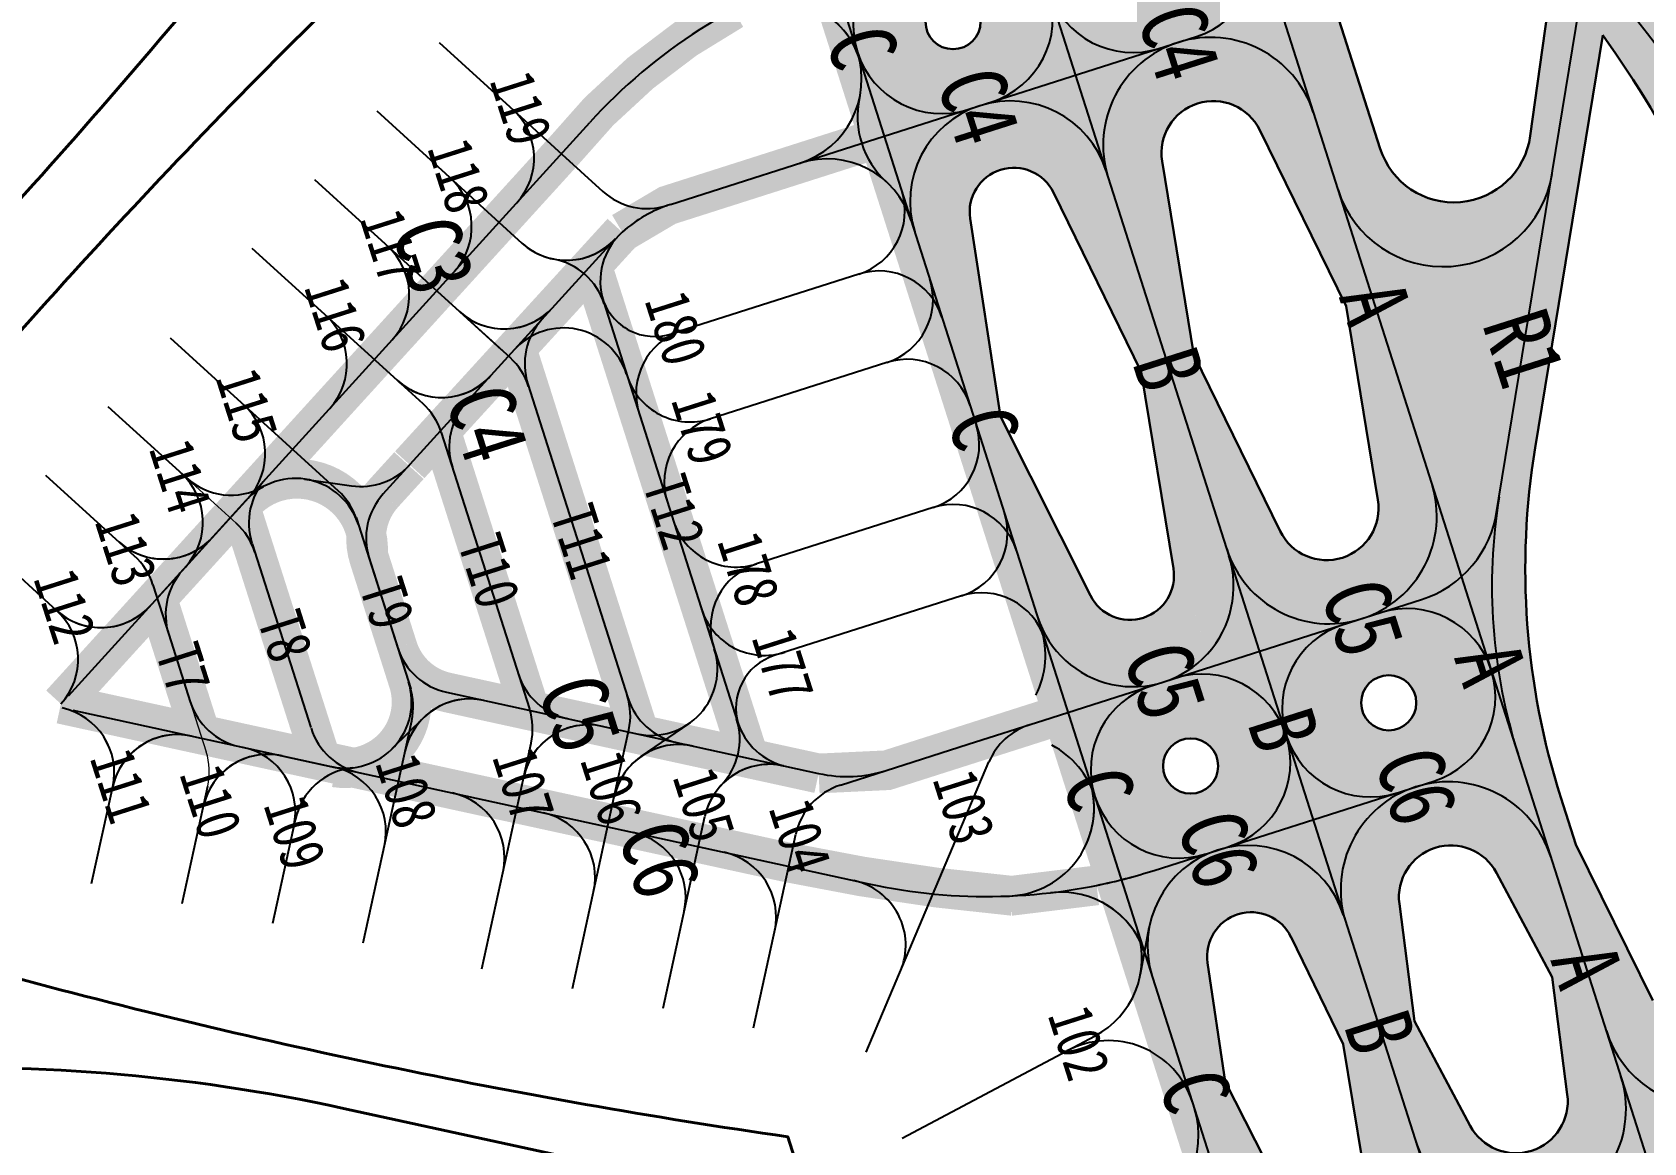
# Model space of a CAD drawing. Header units: millimetres. Extents: x 7502 to 11404, y 5706 to 12222.
# Drawn here: x 9681 to 10411, y 8984 to 9487 of the extents above; entities that cross this region are included whole.
import ezdxf
from ezdxf.enums import TextEntityAlignment as Align

# ---------------------------------------------------------------- set-up
doc = ezdxf.new("R2010")
doc.units = ezdxf.units.MM
doc.header["$LTSCALE"] = 0.5
doc.linetypes.add('HIDDEN', pattern=[0.375, 0.25, -0.125])
for name, color, linetype in [('MapLayer_Apron', 7, 'Continuous'), ('MapLayer_Runway', 7, 'Continuous'), ('MapLayer_Taxiway', 7, 'Continuous'), ('MapLayer_Taxiway CenterLines', 7, 'Continuous'), ('MapLayer_Terminal', 7, 'Continuous'), ('MapLayer_TwyContour', 7, 'Continuous')]:
    doc.layers.add(name, color=color, linetype=linetype)
doc.styles.add('\\M+5BADA\\M+5CCE5', font='simhei.ttf', dxfattribs={"width": 0.8})

msp = doc.modelspace()

# ---------------------------------------------------------------- hatches: boundary and pattern name
at = {"layer": 'MapLayer_Taxiway'}
h = msp.add_hatch(color=8, dxfattribs=at)
h.dxf.hatch_style = 1
h.paths.add_polyline_path([(9620.62, 11137.18), (9618.79, 11142.9, 0.193302), (9597.42, 11168.75), (9617.54, 11105.71, 0.206032)])
h.paths.add_polyline_path([(9713.58, 11166.59), (9712.82, 11168.97, 1), (9619.93, 11139.32), (9620.62, 11137.18), (9620.69, 11136.94, 1)])
h.paths.add_polyline_path([(9660.98, 11171.06, -1), (9672.53, 11134.85, -1)], flags=16)
h.paths.add_polyline_path([(9645.85, 11058.11), (9644.94, 11060.97, 0.206032), (9624.2, 11084.84), (9642.78, 11026.64, 0.206032)])
h.paths.add_polyline_path([(9672.76, 10973.8), (9670.18, 10981.9, 0.206032), (9649.44, 11005.77), (9669.68, 10942.33, 0.206032)])
h.paths.add_polyline_path([(9697.69, 10895.68), (9697.08, 10897.59, 0.206032), (9676.34, 10921.46), (9693.19, 10868.67, 0.241531)])
h.paths.add_polyline_path([(9716.39, 10837.09), (9715.93, 10838.52, 0.241531), (9696.62, 10857.93), (9713.94, 10803.64, 0.193302)])
h.paths.add_polyline_path([(9773.24, 10658.94), (9743.75, 10751.35, 0.193302), (9722.38, 10777.2), (9770.8, 10625.49, 0.193302)])
h.paths.add_polyline_path([(9816.72, 10522.71), (9800.61, 10573.2, 0.193302), (9779.24, 10599.06), (9814.27, 10489.26, 0.193302)])
h.paths.add_polyline_path([(9844.34, 10436.18, 0.194081), (9822.8, 10462.54), (9832.4, 10432.46)])
h.paths.add_polyline_path([(9872.27, 10348.61), (9860.22, 10345.3), (9869.52, 10316.16, 0.185041)])
h.paths.add_polyline_path([(9930.73, 10165.47), (9899.42, 10263.59, 0.193302), (9878.05, 10289.44), (9928.88, 10130.16, 0.182676)])
h.paths.add_polyline_path([(9945.93, 10117.83), (9930.73, 10165.47, -0.182676), (9928.88, 10130.16), (9934.03, 10114.03)])
h.paths.add_polyline_path([(9961.14, 10070.2), (9945.93, 10117.83), (9934.03, 10114.03), (9939.17, 10097.91, -0.182676)])
h.paths.add_polyline_path([(9999.44, 9950.16), (9961.14, 10070.2, 0.182676), (9939.17, 10097.91), (9997, 9916.71, 0.193302)])
h.paths.add_polyline_path([(10004.55, 9893.06), (10022.21, 9837.72, 0.430331)])
h.paths.add_polyline_path([(10115.43, 9586.72), (10051.28, 9787.74, 0.192155), (10029.85, 9813.78), (10113.05, 9553.08, 0.192155)])
h.paths.add_polyline_path([(10129.27, 9543.38), (10115.43, 9586.72, -0.192155), (10113.05, 9553.08), (10117.36, 9539.58)])
h.paths.add_polyline_path([(10175.71, 9558.2, -0.414214), (10114.44, 9589.82), (10129.27, 9543.38)])
h.paths.add_polyline_path([(10167.37, 9555.54), (10129.27, 9543.38), (10141.43, 9505.27, -0.414214)])
h.paths.add_polyline_path([(10141.43, 9505.27), (10129.27, 9543.38), (10117.36, 9539.58), (10120.69, 9529.14, -0.206032)])
h.paths.add_polyline_path([(10120.69, 9529.14), (10138.35, 9473.8, 0.430331)])
h.paths.add_polyline_path([(10153.59, 9467.16), (10141.43, 9505.27, -0.206032), (10138.35, 9473.8), (10141.68, 9463.36)])
h.paths.add_polyline_path([(10191.7, 9479.33, -0.414214), (10141.43, 9505.27), (10153.59, 9467.16)])
h.paths.add_polyline_path([(10200.03, 9481.99), (10153.59, 9467.16), (10168.41, 9420.72, -0.414214)])
h.paths.add_polyline_path([(10167.42, 9423.82), (10153.59, 9467.16), (10141.68, 9463.36), (10145.99, 9449.86, -0.192155)])
h.paths.add_polyline_path([(10223.06, 9249.48), (10167.42, 9423.82, 0.192155), (10145.99, 9449.86), (10220.68, 9215.84, 0.192155)])
h.paths.add_polyline_path([(10236.89, 9206.14), (10223.06, 9249.48, -0.192155), (10220.68, 9215.84), (10224.99, 9202.34)])
h.paths.add_polyline_path([(10249.06, 9168.03), (10236.89, 9206.14), (10224.99, 9202.34), (10228.32, 9191.9, -0.206032)])
h.paths.add_polyline_path([(10261.22, 9129.92), (10249.06, 9168.03, -0.206032), (10245.98, 9136.56), (10249.31, 9126.12)])
h.paths.add_polyline_path([(10228.32, 9191.9), (10245.98, 9136.56, 0.430331)])
h.paths.add_polyline_path([(10275.05, 9086.58), (10261.22, 9129.92), (10249.31, 9126.12), (10253.62, 9112.62, -0.192155)])
h.paths.add_polyline_path([(10308.8, 8980.83), (10275.05, 9086.58, 0.192155), (10253.62, 9112.62), (10306.41, 8947.19, 0.192155)])
h.paths.add_polyline_path([(10400.69, 9013.57), (10368.92, 9113.12, 0.999998), (10276.04, 9083.48), (10307.81, 8983.93, 1.000003)])
h.paths.add_polyline_path([(10300.31, 9091.72, -0.833852), (10344.36, 9105.78), (10369.57, 9058.48), (10376.42, 9005.33, -0.833852), (10332.37, 8991.27), (10307.17, 9038.57)], flags=16)
h.paths.add_polyline_path([(10369.07, 8952.31, -0.414214), (10307.81, 8983.93), (10322.63, 8937.48)], flags=16)
h.paths.add_polyline_path([(10322.63, 8937.48), (10308.8, 8980.83, -0.192155), (10306.41, 8947.19), (10310.72, 8933.68)])
h.paths.add_polyline_path([(10430.34, 8920.69), (10415.52, 8967.13), (10369.07, 8952.31, -0.414212)])
h = msp.add_hatch(color=8, dxfattribs=at)
h.dxf.hatch_style = 1
h.paths.add_polyline_path([(10024, 10193.92), (9965.77, 10376.35, 1), (9872.89, 10346.71), (9931.11, 10164.27, 1.000002)])
h.paths.add_polyline_path([(9941.21, 10369.02), (9975.53, 10304.68), (9990.43, 10257.99), (9999.72, 10185.66, -0.833524), (9955.68, 10171.61), (9921.36, 10235.95), (9906.46, 10282.63), (9897.16, 10354.96, -0.833524)], flags=16)
h.paths.add_polyline_path([(10091.19, 9983.38), (10053.64, 10101.03, 0.999999), (9960.76, 10071.39), (9998.3, 9953.74, 1.000002)])
h.paths.add_polyline_path([(10022.83, 9961.15), (9993.34, 10016.97), (9985.04, 10079.55, -0.836967), (10029.12, 10093.62), (10058.6, 10037.8), (10066.9, 9975.22, -0.836967)], flags=16)
h.paths.add_polyline_path([(10067.9, 9924.78), (10051.23, 9919.46, 1), (10075.55, 9843.24), (10092.23, 9848.56, 1)])
h.paths.add_polyline_path([(10075.53, 9872.1, -1), (10067.93, 9895.92, -1)], flags=16)
h.paths.add_polyline_path([(10207.33, 9619.46), (10145.15, 9814.28, 0.999999), (10052.27, 9784.64), (10114.44, 9589.82, 1.000003)])
h.paths.add_polyline_path([(10120.92, 9806.3), (10159.47, 9728.31), (10169.2, 9697.83), (10182.95, 9611.93, -0.860078), (10138.68, 9597.8), (10100.13, 9675.79), (10090.4, 9706.27), (10076.65, 9792.17, -0.860078)], flags=16)
h.paths.add_polyline_path([(10184.04, 9560.86), (10167.37, 9555.54, 1), (10191.7, 9479.33), (10208.37, 9484.65, 1)])
h.paths.add_polyline_path([(10191.67, 9508.18, -1), (10184.07, 9532, -1)], flags=16)
h.paths.add_polyline_path([(10184.04, 9560.86), (10175.71, 9558.2, 0.414215), (10207.33, 9619.46), (10234.31, 9534.91, 0.414213)])
h.paths.add_polyline_path([(10261.29, 9450.37), (10234.31, 9534.91, -0.414214), (10208.37, 9484.65), (10200.03, 9481.99, -0.414212)])
h.paths.add_polyline_path([(10314.96, 9282.22), (10261.29, 9450.37, 0.414212), (10200.03, 9481.99, 0.414214), (10168.41, 9420.72), (10222.07, 9252.58, 1.000003)])
h.paths.add_polyline_path([(10237.09, 9442.31), (10276.22, 9362.49), (10290.57, 9274.77, -0.863009), (10246.27, 9260.63), (10207.15, 9340.45), (10192.8, 9428.18, -0.863009)], flags=16)
h.paths.add_polyline_path([(10328.45, 9239.93), (10314.96, 9282.22, -0.414214), (10283.34, 9220.96), (10310.33, 9229.57, 0.105513)])
h.paths.add_polyline_path([(10328.45, 9239.93, -0.105513), (10310.33, 9229.57), (10291.67, 9223.62, -0.414212), (10341.94, 9197.67)])
h.paths.add_polyline_path([(10299.32, 9142.08), (10315.99, 9147.4, 1), (10291.67, 9223.62), (10275, 9218.3, 1)])
h.paths.add_polyline_path([(10291.7, 9194.76, -1), (10299.3, 9170.94, -1)], flags=16)
h.paths.add_polyline_path([(10283.34, 9220.96, -0.414214), (10222.07, 9252.58), (10236.89, 9206.14)])
h.paths.add_polyline_path([(10275, 9218.3), (10236.89, 9206.14), (10249.06, 9168.03, -0.414214)], flags=17)
h.paths.add_polyline_path([(10368.92, 9113.12), (10341.94, 9197.67, -0.414215), (10315.99, 9147.4), (10307.66, 9144.74, -0.414212)])
h.paths.add_polyline_path([(10261.22, 9129.92), (10276.04, 9083.48, -0.414212), (10307.66, 9144.74)])
h.paths.add_polyline_path([(10299.32, 9142.08, -0.414214), (10249.06, 9168.03), (10261.22, 9129.92)])
h.paths.add_polyline_path([(10548.76, 8549.62), (10430.34, 8920.69, 0.999998), (10337.45, 8891.04), (10455.87, 8519.98, 1.000004)])
h.paths.add_polyline_path([(10405.77, 8913.35), (10440.09, 8849.01), (10515.19, 8613.7), (10524.48, 8541.37, -0.833524), (10480.44, 8527.32), (10446.12, 8591.66), (10371.02, 8826.97), (10361.73, 8899.3, -0.833524)], flags=0)
h.paths.add_polyline_path([(10430.34, 8920.69), (10415.52, 8967.13), (10369.07, 8952.31, -0.414212)], flags=17)
h.paths.add_polyline_path([(10369.07, 8952.31), (10369.07, 8952.31, 0.414214), (10400.69, 9013.57), (10430.34, 8920.69, 0.414212)])
h.paths.add_polyline_path([(10369.07, 8952.31, 0.41421), (10337.45, 8891.04), (10336.31, 8894.62, 0.414214), (10279.76, 8923.8), (10322.63, 8937.48), (10307.81, 8983.93, 0.414215), (10369.07, 8952.31, 0.414216), (10337.45, 8891.04), (10337.45, 8891.04, -0.41421), (10369.07, 8952.31)])
h.paths.add_polyline_path([(10369.07, 8952.31, -0.414214), (10307.81, 8983.93), (10322.63, 8937.48)], flags=16)
h.paths.add_polyline_path([(10524.48, 8541.37), (10515.19, 8613.7), (10440.09, 8849.01), (10405.77, 8913.35, 0.833524), (10361.73, 8899.3), (10371.02, 8826.97), (10446.12, 8591.66), (10480.44, 8527.32, 0.833524)], flags=16)
h.paths.add_polyline_path([(10659.88, 8201.43), (10578.4, 8456.74, 0.999998), (10485.52, 8427.1), (10567, 8171.78, 0.999999)])
h.paths.add_polyline_path([(10553.83, 8449.41), (10588.16, 8385.06), (10626.31, 8265.5), (10635.61, 8193.17, -0.833524), (10591.57, 8179.12), (10557.24, 8243.46), (10519.09, 8363.02), (10509.79, 8435.35, -0.833524)], flags=16)
h.paths.add_polyline_path([(10689.53, 8108.54), (10659.88, 8201.43, -0.414214), (10628.26, 8140.16, -0.414211)])
h = msp.add_hatch(color=8, dxfattribs=at)
h.dxf.hatch_style = 1
h.paths.add_polyline_path([(10316.38, 9588.74), (10212.11, 9694.12, -0.118358), (10151.64, 9793.96), (10233.21, 9538.37, -0.788336)])
h.paths.add_polyline_path([(10369.48, 9422.35), (10381.8, 9497.57, 0.009811), (10384.87, 9518.93, 0.009811), (10369.99, 9534.57), (10316.38, 9588.74, 0.788336), (10233.21, 9538.37), (10272.51, 9415.23, 0.788336)])
h.paths.add_polyline_path([(10318.39, 9568.93), (10370.06, 9514.21), (10359.64, 9439.66, -0.797884), (10291.64, 9433.87), (10259.6, 9534.26, -0.797884)], flags=16)
h.paths.add_polyline_path([(10343.93, 9266.32), (10369.48, 9422.35, -0.788336), (10272.51, 9415.23), (10328.45, 9239.93, 0.156722)])
h.paths.add_polyline_path([(10344.65, 9270.28, -0.177434), (10328.45, 9239.93), (10354.08, 9159.65, -0.112439)])
h.paths.add_polyline_path([(10491.1, 9041.29), (10503.41, 9116.51, 0.036138), (10510.56, 9195.58), (10469.53, 9324.14, -0.118358), (10486.62, 9091.33), (10481.13, 9057.79, -0.729222), (10415.22, 9047.94), (10380.3, 9118.59), (10373.47, 9140, -0.118358), (10361.84, 9298.32), (10392.46, 9485.31, -0.07862), (10462.65, 9345.69), (10421.62, 9474.25, 0.026318), (10384.87, 9518.93, -0.009811), (10381.8, 9497.57), (10369.48, 9422.35), (10345.53, 9276.06, 0.118358), (10354.08, 9159.65), (10394.12, 9034.17, 0.788336)])
h.paths.add_polyline_path([(10453.26, 8979.17, 0.282029), (10487.4, 9018.73), (10491.1, 9041.29, -0.788336), (10394.12, 9034.17), (10415.52, 8967.13)])
h.paths.add_polyline_path([(10467.14, 8894.99), (10487.4, 9018.73, -0.282029), (10453.26, 8979.17), (10415.52, 8967.13), (10475.69, 8778.58, -0.118358)])
h = msp.add_hatch(color=8, dxfattribs=at)
h.dxf.hatch_style = 1
edge = h.paths.add_edge_path()
edge.add_line((10138.35, 9473.8), (10120.69, 9529.14))
edge.add_arc((10103.32, 9493.11), 40, 64.26746, 81.75552)
edge.add_line((10109.06, 9532.7), (10130.93, 9464.16))
edge.add_arc((10103.32, 9493.11), 40, -46.35552, -28.86746)
h = msp.add_hatch(color=6, dxfattribs=at)
h.dxf.hatch_style = 1
h.paths.add_polyline_path([(10128.66, 9471.28), (10111.33, 9525.58), (10057.44, 9508.38, 0.003828), (10057.16, 9507.84), (10074.22, 9454.36, 0.003828), (10074.77, 9454.08)])
h.paths.add_polyline_path([(10094.28, 9503.35, -1), (10101.88, 9479.53, -1)], flags=16)
h.paths.add_polyline_path([(10057.16, 9507.84), (10057.03, 9508.25), (10046.07, 9504.76), (10054.74, 9477.6, -0.196923)])
h.paths.add_polyline_path([(10055.89, 9473.98), (10046.07, 9504.76), (10035.11, 9501.26), (10036.4, 9497.22, -0.196916)])
h.paths.add_polyline_path([(10055.27, 9475.78, 0.184593), (10036.4, 9497.22), (10052.31, 9447.37, 0.184593)])
h.paths.add_polyline_path([(10063.4, 9450.45), (10055.89, 9473.98, 0.011891), (10055.27, 9475.78, -0.184593), (10052.31, 9447.37), (10052.44, 9446.96)])
h.paths.add_polyline_path([(10074.36, 9453.95), (10074.22, 9454.36, -0.196923), (10054.74, 9477.6), (10055.89, 9473.98), (10063.4, 9450.45)])
h = msp.add_hatch(color=6, dxfattribs=at)
h.dxf.hatch_style = 1
h.paths.add_polyline_path([(10074.22, 9454.36), (10057.16, 9507.84, 0.409736)])
h = msp.add_hatch(color=6, dxfattribs=at)
h.dxf.hatch_style = 1
h.paths.add_polyline_path([(10246.47, 9496.81), (10242.98, 9507.76), (10231.61, 9504.14, -0.196923), (10208.37, 9484.65)])
h.paths.add_polyline_path([(10249.97, 9485.85), (10246.47, 9496.81), (10200.03, 9481.99, -0.177104), (10233.49, 9480.59)])
h.paths.add_polyline_path([(10233.49, 9480.59, 0.365679), (10173.57, 9461.47)])
h.paths.add_polyline_path([(10208.37, 9484.65, 0.196923), (10231.61, 9504.14), (10161.46, 9481.75, 0.196923), (10191.7, 9479.33)])
h.paths.add_polyline_path([(10173.57, 9461.47, -0.177104), (10200.03, 9481.99), (10153.59, 9467.16), (10157.09, 9456.21)])
h.paths.add_polyline_path([(10191.7, 9479.33, -0.196923), (10161.46, 9481.75), (10150.09, 9478.12), (10153.59, 9467.16)])
h.paths.add_polyline_path([(10153.59, 9467.16), (10150.09, 9478.12), (10138.72, 9474.49, -0.004925), (10138.35, 9473.8), (10141.68, 9463.36)])
h.paths.add_polyline_path([(10157.09, 9456.21), (10153.59, 9467.16), (10141.68, 9463.36), (10145.18, 9452.41)])
h = msp.add_hatch(color=6, dxfattribs=at)
h.dxf.hatch_style = 1
h.paths.add_polyline_path([(10134.05, 9454.38), (10132.15, 9460.32), (10110.24, 9453.33, -0.133269)], flags=17)
h.paths.add_polyline_path([(10132.15, 9460.32), (10130.93, 9464.16, -0.11369), (10115.48, 9455)], flags=17)
h.paths.add_polyline_path([(10130.93, 9464.16), (10128.66, 9471.28), (10074.77, 9454.08, 0.196923), (10105, 9451.66), (10115.48, 9455, 0.11369)])
h.paths.add_polyline_path([(10135.65, 9449.37), (10134.05, 9454.38, 0.133269), (10110.24, 9453.33, 0.183747), (10084.93, 9433.18)])
h = msp.add_hatch(color=6, dxfattribs=at)
h.dxf.hatch_style = 1
h.paths.add_polyline_path([(10141.68, 9463.36), (10138.35, 9473.8, -0.076454), (10130.93, 9464.16), (10132.15, 9460.32)])
h.paths.add_polyline_path([(10138.35, 9473.8), (10138.18, 9474.32), (10128.66, 9471.28), (10130.93, 9464.16, 0.076454)])
h.paths.add_polyline_path([(10142.54, 9451.57), (10145.18, 9452.41), (10141.68, 9463.36), (10132.15, 9460.32), (10134.05, 9454.38, -0.049271)])
h.paths.add_polyline_path([(10142.54, 9451.57, 0.049271), (10134.05, 9454.38), (10135.65, 9449.37)], flags=17)
h = msp.add_hatch(color=8, dxfattribs=at)
h.dxf.hatch_style = 1
edge = h.paths.add_edge_path()
edge.add_line((10141.68, 9463.36), (10138.35, 9473.8))
edge.add_arc((10103.32, 9493.11), 40, -46.35552, -28.86746, ccw=False)
edge.add_line((10130.93, 9464.16), (10132.15, 9460.32))
edge.add_line((10132.15, 9460.32), (10141.68, 9463.36))
h = msp.add_hatch(color=8, dxfattribs=at)
h.dxf.hatch_style = 1
edge = h.paths.add_edge_path()
edge.add_line((10145.99, 9449.86), (10141.68, 9463.36))
edge.add_line((10141.68, 9463.36), (10132.15, 9460.32))
edge.add_line((10132.15, 9460.32), (10134.05, 9454.38))
edge.add_arc((10124.08, 9409.99), 45.5, 61.20829, 77.33582, ccw=False)
h = msp.add_hatch(color=6, dxfattribs=at)
h.dxf.hatch_style = 1
h.paths.add_polyline_path([(10084.93, 9433.18, -0.183747), (10110.24, 9453.33), (10066.9, 9439.5), (10070.39, 9428.54)])
h.paths.add_polyline_path([(10105, 9451.66, -0.196923), (10074.77, 9454.08), (10063.4, 9450.45), (10066.9, 9439.5)])
h.paths.add_polyline_path([(10066.9, 9439.5), (10063.4, 9450.45), (10052.44, 9446.96), (10055.94, 9436)])
h.paths.add_polyline_path([(10070.39, 9428.54), (10066.9, 9439.5), (10055.94, 9436), (10059.44, 9425.05)])
h = msp.add_hatch(color=8, dxfattribs=at)
h.dxf.hatch_style = 1
edge = h.paths.add_edge_path()
edge.add_line((10183.33, 9332.85), (10145.99, 9449.86))
edge.add_arc((10124.08, 9409.99), 45.5, 61.20829, 77.33582)
edge.add_line((10134.05, 9454.38), (10153.23, 9394.28))
edge.add_line((10153.23, 9394.28), (10183.33, 9332.85))
h = msp.add_hatch(color=6, dxfattribs=at)
h.dxf.hatch_style = 1
h.paths.add_polyline_path([(10105.82, 9402.21, -0.858333), (10143.56, 9414.02), (10153.23, 9394.28), (10135.65, 9449.37), (10084.93, 9433.18, 0.029268), (10082.49, 9428.45), (10119.5, 9312.48)])
h.paths.add_polyline_path([(10211.96, 9210.25), (10194.38, 9265.34), (10197.93, 9243.64, -0.858333), (10160.33, 9231.42), (10119.5, 9312.48), (10156.52, 9196.51, 0.029268), (10161.25, 9194.06)])
h.paths.add_polyline_path([(10082.49, 9428.45), (10081.35, 9432.04), (10070.39, 9428.54), (10080.73, 9396.15, -0.183747)])
h.paths.add_polyline_path([(10079.06, 9401.4), (10070.39, 9428.54), (10059.44, 9425.05), (10059.57, 9424.63, -0.196898)])
h.paths.add_polyline_path([(10084.93, 9433.18), (10081.35, 9432.04), (10082.49, 9428.45, -0.029268)], flags=17)
h.paths.add_polyline_path([(10156.52, 9196.51), (10119.5, 9312.48), (10082.49, 9428.45, 0.183747), (10080.73, 9396.15), (10136.37, 9221.81, 0.183747)])
h.paths.add_polyline_path([(10138.04, 9216.58), (10079.06, 9401.4, 0.196898), (10059.57, 9424.63), (10135.62, 9186.34, 0.196949)])
h = msp.add_hatch(color=8, dxfattribs=at)
h.dxf.hatch_style = 1
edge = h.paths.add_edge_path()
edge.add_line((10220.68, 9215.84), (10183.33, 9332.85))
edge.add_line((10183.33, 9332.85), (10194.38, 9265.34))
edge.add_line((10194.38, 9265.34), (10213.56, 9205.24))
edge.add_arc((10179.71, 9235.65), 45.5, -41.93582, -25.80829)
h = msp.add_hatch(color=6, dxfattribs=at)
h.dxf.hatch_style = 1
h.paths.add_polyline_path([(10161.25, 9194.06, -0.029268), (10156.52, 9196.51), (10157.66, 9192.92)])
h.paths.add_polyline_path([(10157.66, 9192.92), (10156.52, 9196.51, -0.183747), (10136.37, 9221.81), (10146.71, 9189.42)])
h.paths.add_polyline_path([(10146.71, 9189.42), (10138.04, 9216.58, -0.196949), (10135.62, 9186.34), (10135.75, 9185.93)])
h.paths.add_polyline_path([(10164.79, 9170.6), (10164.65, 9171.01), (10153.7, 9167.51), (10162.36, 9140.36, -0.196923)])
h.paths.add_polyline_path([(10161.07, 9143.85, 0.023263), (10160.1, 9147.45), (10153.7, 9167.51), (10142.74, 9164.02), (10142.87, 9163.6, -0.172845)])
h.paths.add_polyline_path([(10161.07, 9143.85, 0.172845), (10142.87, 9163.6), (10157.68, 9117.21, 0.172866)])
h.paths.add_polyline_path([(10181.85, 9117.12), (10164.79, 9170.6, 0.409736)])
h.paths.add_polyline_path([(10181.98, 9116.71), (10181.85, 9117.12, -0.196923), (10162.36, 9140.36), (10171.03, 9113.21)])
h.paths.add_polyline_path([(10171.03, 9113.21), (10162.36, 9140.36, 0.023286), (10161.07, 9143.85, -0.172866), (10157.68, 9117.21), (10160.07, 9109.71)])
h = msp.add_hatch(color=8, dxfattribs=at)
h.dxf.hatch_style = 1
edge = h.paths.add_edge_path()
edge.add_line((10224.99, 9202.34), (10220.68, 9215.84))
edge.add_arc((10179.71, 9235.65), 45.5, -41.93582, -25.80829, ccw=False)
edge.add_line((10213.56, 9205.24), (10215.46, 9199.29))
edge.add_line((10215.46, 9199.29), (10224.99, 9202.34))
h = msp.add_hatch(color=6, dxfattribs=at)
h.dxf.hatch_style = 1
h.paths.add_polyline_path([(10215.46, 9199.29), (10213.56, 9205.24, -0.133269), (10193.55, 9192.3)], flags=17)
h.paths.add_polyline_path([(10216.68, 9195.45), (10215.46, 9199.29), (10198.79, 9193.97, -0.11369)], flags=17)
h.paths.add_polyline_path([(10218.96, 9188.34), (10216.68, 9195.45, 0.11369), (10198.79, 9193.97), (10193.55, 9192.3), (10188.31, 9190.63, 0.196923), (10165.07, 9171.14)])
h.paths.add_polyline_path([(10213.56, 9205.24), (10211.96, 9210.25), (10161.25, 9194.06, 0.324974)])
h.paths.add_polyline_path([(10188.31, 9190.63), (10150.2, 9178.47), (10153.7, 9167.51), (10165.07, 9171.14, -0.196923)])
h.paths.add_polyline_path([(10193.55, 9192.3, -0.183747), (10161.25, 9194.06), (10146.71, 9189.42), (10150.2, 9178.47)])
h.paths.add_polyline_path([(10150.2, 9178.47), (10146.71, 9189.42), (10135.75, 9185.93), (10139.25, 9174.97)])
h.paths.add_polyline_path([(10153.7, 9167.51), (10150.2, 9178.47), (10139.25, 9174.97), (10142.74, 9164.02)])
h = msp.add_hatch(color=8, dxfattribs=at)
h.dxf.hatch_style = 1
edge = h.paths.add_edge_path()
edge.add_line((10228.32, 9191.9), (10224.99, 9202.34))
edge.add_line((10224.99, 9202.34), (10215.46, 9199.29))
edge.add_line((10215.46, 9199.29), (10216.68, 9195.45))
edge.add_arc((10210.95, 9155.87), 40, 64.26746, 81.75552, ccw=False)
h = msp.add_hatch(color=6, dxfattribs=at)
h.dxf.hatch_style = 1
h.paths.add_polyline_path([(10238.56, 9126.92), (10216.68, 9195.45, 0.11369), (10198.79, 9193.97), (10188.31, 9190.63, 0.200903), (10164.79, 9170.6), (10181.85, 9117.12, 0.200903), (10212.63, 9114.42), (10223.11, 9117.76, 0.11369)])
h.paths.add_polyline_path([(10209.51, 9142.29, -1), (10201.91, 9166.1, -1)], flags=16)
h = msp.add_hatch(color=8, dxfattribs=at)
h.dxf.hatch_style = 1
edge = h.paths.add_edge_path()
edge.add_line((10245.98, 9136.56), (10228.32, 9191.9))
edge.add_arc((10210.95, 9155.87), 40, 64.26746, 81.75552)
edge.add_line((10216.68, 9195.45), (10238.56, 9126.92))
edge.add_arc((10210.95, 9155.87), 40, -46.35552, -28.86746)
h = msp.add_hatch(color=8, dxfattribs=at)
h.dxf.hatch_style = 1
edge = h.paths.add_edge_path()
edge.add_line((10249.31, 9126.12), (10245.98, 9136.56))
edge.add_arc((10210.95, 9155.87), 40, -46.35552, -28.86746, ccw=False)
edge.add_line((10238.56, 9126.92), (10239.78, 9123.08))
edge.add_line((10239.78, 9123.08), (10249.31, 9126.12))
h = msp.add_hatch(color=6, dxfattribs=at)
h.dxf.hatch_style = 1
h.paths.add_polyline_path([(10239.78, 9123.08), (10238.56, 9126.92, -0.11369), (10223.11, 9117.76)], flags=17)
h.paths.add_polyline_path([(10241.68, 9117.14), (10239.78, 9123.08), (10217.87, 9116.09, -0.133269)], flags=17)
h.paths.add_polyline_path([(10238.56, 9126.92), (10236.29, 9134.04), (10182.4, 9116.84, 0.196923), (10212.63, 9114.42), (10223.11, 9117.76, 0.11369)])
h.paths.add_polyline_path([(10243.28, 9112.13), (10241.68, 9117.14, 0.324974), (10192.56, 9095.94)])
h.paths.add_polyline_path([(10192.56, 9095.94, -0.183747), (10217.87, 9116.09), (10212.63, 9114.42), (10174.52, 9102.26), (10178.02, 9091.3)])
h.paths.add_polyline_path([(10189.2, 9106.94), (10212.63, 9114.42, -0.196923), (10182.4, 9116.84), (10171.03, 9113.21), (10174.38, 9102.71, 0.015416)])
h.paths.add_polyline_path([(10174.38, 9102.71), (10171.03, 9113.21), (10160.07, 9109.71), (10163.13, 9100.14, 0.011543)])
h.paths.add_polyline_path([(10174.52, 9102.26), (10174.38, 9102.71, -0.011543), (10163.13, 9100.14), (10163.57, 9098.76)])
h.paths.add_polyline_path([(10178.02, 9091.3), (10174.52, 9102.26), (10163.57, 9098.76), (10165.57, 9092.48, -0.040065), (10170.98, 9089.05)])
h.paths.add_polyline_path([(10170.98, 9089.05, 0.040065), (10165.57, 9092.48), (10167.07, 9087.8)], flags=17)
h = msp.add_hatch(color=8, dxfattribs=at)
h.dxf.hatch_style = 1
edge = h.paths.add_edge_path()
edge.add_line((10253.62, 9112.62), (10249.31, 9126.12))
edge.add_line((10249.31, 9126.12), (10239.78, 9123.08))
edge.add_line((10239.78, 9123.08), (10241.68, 9117.14))
edge.add_arc((10231.7, 9072.74), 45.5, 61.20829, 77.33582, ccw=False)
h = msp.add_hatch(color=8, dxfattribs=at)
h.dxf.hatch_style = 1
edge = h.paths.add_edge_path()
edge.add_line((10306.41, 8947.19), (10253.62, 9112.62))
edge.add_arc((10231.7, 9072.74), 45.5, 61.20829, 77.33582)
edge.add_line((10241.68, 9117.14), (10261.01, 9056.55))
edge.add_line((10261.01, 9056.55), (10274.78, 9028.23))
edge.add_line((10274.78, 9028.23), (10279.96, 8997.18))
edge.add_line((10279.96, 8997.18), (10299.3, 8936.59))
edge.add_arc((10265.45, 8967), 45.5, -41.93582, -25.80829)
h = msp.add_hatch(color=6, dxfattribs=at)
h.dxf.hatch_style = 1
h.paths.add_polyline_path([(10213.44, 9065.05, -0.858015), (10251.21, 9076.72), (10261.01, 9056.55), (10243.28, 9112.13), (10192.56, 9095.94, 0.029268), (10190.12, 9091.21), (10242.25, 8927.86, 0.357644), (10299.3, 8936.59), (10279.96, 8997.18), (10283.66, 8975.06, -0.858015), (10246.11, 8962.69), (10221.43, 9011.21)])
h = msp.add_hatch(color=6, dxfattribs=at)
h.dxf.hatch_style = 1
h.paths.add_polyline_path([(10192.56, 9095.94), (10188.98, 9094.8), (10190.12, 9091.21, -0.029268)])
h.paths.add_polyline_path([(10190.12, 9091.21), (10188.98, 9094.8), (10178.02, 9091.3), (10188.36, 9058.91, -0.183747)])
h.paths.add_polyline_path([(10185.06, 9069.23), (10178.02, 9091.3), (10170.98, 9089.05, -0.155628)])
h = msp.add_hatch(color=6, dxfattribs=at)
h.dxf.hatch_style = 1
h.paths.add_polyline_path([(10242.25, 8927.86), (10190.12, 9091.21, 0.183747), (10188.36, 9058.91), (10222.11, 8953.16, 0.183747)], flags=17)
h.paths.add_polyline_path([(10250.39, 8902.36), (10242.25, 8927.86, -0.183747), (10222.11, 8953.16), (10188.36, 9058.91), (10185.06, 9069.23, 0.155628), (10170.98, 9089.05), (10167.07, 9087.8), (10221.18, 8918.23), (10228.48, 8895.37)])

# ---------------------------------------------------------------- linework, layer by layer
at = {"layer": 'MapLayer_Runway', "color": 8, "lineweight": -2, "const_width": 60}
msp.add_lwpolyline([(9885.08, 11254.12), (10982.64, 7815.01)], dxfattribs=at)
at = {"layer": 'MapLayer_Taxiway', "color": 8, "lineweight": -2, "const_width": 25}
for points in [[(9694.2, 11227.32), (10811.52, 7726.29)], [(9601.31, 11197.67), (10779.59, 7505.63)], [(10169.89, 9736.78), (10464.27, 9439.3)], [(10335.83, 9216.82), (10403.46, 9629.83)]]:
    msp.add_lwpolyline(points, dxfattribs=at)
at = {"layer": 'MapLayer_Taxiway', "color": 6, "lineweight": -2, "const_width": 23}
for points in [[(9926.43, 9879.63), (10225.29, 8943.16)], [(10246.47, 9496.81), (10066.9, 9439.5)], [(10329.78, 9235.78), (10150.2, 9178.47)], [(10354.1, 9159.57), (10174.52, 9102.26)]]:
    msp.add_lwpolyline(points, dxfattribs=at)
at = {"layer": 'MapLayer_Taxiway', "color": 4, "lineweight": -2, "const_width": 18}
for points in [[(9998.63, 9496.93, 0.098363), (9920.62, 9431.6), (9693.81, 9182.34)], [(9851.53, 9290.3), (9839.9, 9277.51, 0.267928), (9833.51, 9248.2, -25180.375752)], [(9832.96, 9250.16, 0.679214), (9778.61, 9275.54, 4.08517)], [(9846.41, 9207.77), (9851.66, 9191.24, -0.544096), (9818.06, 9153.57, -4.241478)], [(9885.49, 9183.9), (9868.6, 9187.59, -0.267928), (9846.41, 9207.77, 25180.375752)], [(10125.05, 9095.4, -0.029659), (10023.07, 9110.55), (9693.81, 9182.34)]]:
    msp.add_lwpolyline(points, format="xyb", dxfattribs=at)
for points in [[(10055.94, 9436), (9968.67, 9408.15), (9948.16, 9396.05)], [(9948.16, 9396.05), (9851.87, 9290.67)], [(9934.32, 9381.28), (10005.67, 9157.7)], [(9900.13, 9343.7), (9956.03, 9168.52)], [(9865.93, 9306.12), (9906.39, 9179.34)], [(9775.1, 9271.68), (9812.41, 9154.8)], [(9833.51, 9248.2), (9846.41, 9207.78)], [(9737.41, 9230.26), (9757.69, 9166.73)], [(9885.49, 9183.9), (10037.17, 9150.83)], [(10037.17, 9150.83), (10068.18, 9152.29), (10139.25, 9174.97)], [(10123.68, 9095.32), (10163.13, 9100.14)]]:
    msp.add_lwpolyline(points, dxfattribs=at)
at = {"layer": 'MapLayer_Taxiway', "color": 8, "lineweight": -2, "const_width": 25}
for points in [[(10272.51, 9415.23, 0.788336), (10369.48, 9422.35)], [(10394.12, 9034.17, 0.788336), (10491.1, 9041.29)]]:
    msp.add_lwpolyline(points, format="xyb", dxfattribs=at)
at = {"layer": 'MapLayer_Taxiway', "ltscale": 0.2}
for centre, radius, start, end in [((10118.39, 9277.48), 250, 107.7, 137.70001), ((10118.39, 9277.48), 250, 107.7, 137.7), ((9878.24, 9429.6), 30, 317.70001, 47.70001), ((9878.24, 9429.6), 30, 317.7, 47.7), ((9849.97, 9398.53), 30, 317.70001, 47.70001), ((9849.97, 9398.53), 30, 317.7, 47.7), ((9821.7, 9367.47), 30, 317.70001, 47.70001), ((9821.7, 9367.47), 30, 317.7, 47.7), ((9793.44, 9336.41), 30, 317.70001, 47.70001), ((9793.44, 9336.41), 30, 317.7, 47.7), ((9756.42, 9295.73), 30, 317.70001, 47.70001), ((9756.42, 9295.73), 30, 317.7, 47.7), ((9728.16, 9264.66), 30, 317.70001, 47.70001), ((9728.16, 9264.66), 30, 317.7, 47.7), ((9753.1, 9241.96, -0.71), 30, 17.7, 47.70001), ((9753.1, 9241.96, -0.71), 30, 17.7, 47.7), ((9706.89, 9227.22, -0.47), 30, 17.7, 47.70001), ((9706.89, 9227.22, -0.47), 30, 17.7, 47.7), ((9671.62, 9202.53), 30, 317.70001, 47.70001), ((9671.62, 9202.53), 30, 317.7, 47.7), ((9688, 9151.22), 30, 347.69999, 77.69999), ((9688, 9151.22), 30, 347.7, 77.7), ((9770.07, 9133.33), 30, 347.69999, 77.69999), ((9770.07, 9133.33), 30, 347.7, 77.7), ((9811.1, 9124.38), 30, 347.69999, 77.69999), ((9811.1, 9124.38), 30, 347.7, 77.7), ((9864.84, 9112.67), 30, 347.69999, 77.69999), ((9864.84, 9112.67), 30, 347.7, 77.7), ((9905.88, 9103.72), 30, 347.69999, 77.69999), ((9905.88, 9103.72), 30, 347.7, 77.7), ((9946.91, 9094.77), 30, 347.69999, 77.69999), ((9946.91, 9094.77), 30, 347.7, 77.7), ((9987.95, 9085.82), 30, 347.69999, 77.69999), ((9987.95, 9085.82), 30, 347.7, 77.7), ((10046.66, 9073.02), 30, 337.07898, 77.69999), ((10046.66, 9073.02), 30, 337.079, 77.7), ((10113.17, 9345.1), 250, 257.7, 285.32428)]:
    msp.add_arc(centre, radius, start, end, dxfattribs=at)
at = {"layer": 'MapLayer_Taxiway', "ltscale": 0.25}
for centre, radius, start, end in [((10017.79, 9461.82), 40, 17.7, 118.62447), ((10017.79, 9461.82), 40, 17.7, 118.62447), ((9959.55, 9436.73), 30, 227.70001, 287.7), ((9959.55, 9436.73), 30, 227.7, 287.7), ((10046.22, 9405.61), 30, 287.7, 17.7), ((10046.22, 9405.61), 30, 287.7, 17.7), ((9988.28, 9351.43), 60, 107.7, 131.95444), ((9988.28, 9351.43), 60, 107.7, 131.95444), ((9922.89, 9413.3), 30, 227.70001, 317.70001), ((9922.89, 9413.3), 30, 227.7, 317.7), ((9968.22, 9373.74), 30, 131.95444, 197.7), ((9968.22, 9373.74), 30, 131.95444, 197.7), ((9911.41, 9354.41), 30, 17.7, 78.96033), ((10064.46, 9348.45), 30, 17.7, 107.7), ((10064.46, 9348.45), 30, 17.7, 107.7), ((10058.99, 9365.6), 30, 287.7, 17.7), ((10058.99, 9365.6), 30, 287.7, 17.7), ((9894.63, 9382.23), 30, 227.70001, 317.70001), ((9894.63, 9382.23), 30, 227.7, 317.7), ((9962.95, 9373.79), 25, 197.7, 287.7), ((9962.95, 9373.79), 25, 197.7, 287.7), ((9933.97, 9336.32), 30, 137.70001, 197.7), ((9933.97, 9336.32), 30, 137.7, 197.7), ((9921.54, 9322.66), 30, 17.7, 137.70001), ((9921.54, 9322.66), 30, 17.7, 137.7), ((9984.44, 9322.91), 30, 107.7, 197.7), ((9984.44, 9322.91), 30, 107.7, 197.7), ((9877.15, 9317.01), 30, 17.7, 47.70001), ((9877.15, 9317.01), 30, 17.7, 47.7), ((10077.23, 9308.44), 30, 17.7, 107.7), ((10077.23, 9308.44), 30, 17.7, 107.7), ((9866.36, 9351.17), 30, 227.70001, 317.70001), ((9866.36, 9351.17), 30, 227.7, 317.7), ((9978.97, 9340.06), 30, 197.7, 287.7), ((9978.97, 9340.06), 30, 197.7, 287.7), ((9837.6, 9296.22), 30, 17.7, 47.70001), ((9837.6, 9296.22), 30, 17.7, 47.7), ((9899.78, 9298.74), 30, 137.70001, 197.7), ((9899.78, 9298.74), 30, 137.7, 197.7), ((9997.21, 9282.9), 30, 107.7, 197.7), ((9997.21, 9282.9), 30, 107.7, 197.7), ((10079.97, 9299.86), 30, 287.7, 17.7), ((10079.97, 9299.86), 30, 287.7, 17.7), ((9829.68, 9310.86), 30, 261.89166, 317.70001), ((9829.68, 9310.86), 30, 261.89169, 317.7), ((9770.86, 9306.92), 30, 227.70001, 299.07036), ((9770.86, 9306.92), 30, 227.7, 299.07034), ((9800.01, 9254.48), 30, 17.7, 137.70001), ((9800.01, 9254.48), 30, 17.7, 137.7), ((9808.95, 9264.3), 30, 137.70001, 197.7), ((9808.95, 9264.3), 30, 137.7, 197.7), ((9799.3, 9256.71), 30, 17.7, 47.70001), ((9799.3, 9256.71), 30, 17.7, 47.7), ((9862.09, 9257.32), 30, 137.70001, 197.7), ((9862.09, 9257.32), 30, 137.70001, 197.7), ((9862.09, 9257.32), 30, 137.7, 197.7), ((9862.09, 9257.32), 30, 137.7, 197.7), ((10098.21, 9242.7), 30, 17.7, 107.7), ((10098.21, 9242.7), 30, 17.7, 107.7), ((10092.74, 9259.85), 30, 287.7, 17.7), ((10092.74, 9259.85), 30, 287.7, 17.7), ((9999.95, 9274.32), 30, 197.7, 287.7), ((9999.95, 9274.32), 30, 197.7, 287.7), ((9740.27, 9277.97), 30, 227.70001, 317.70001), ((9740.27, 9277.97), 30, 227.7, 317.7), ((10018.19, 9217.16), 30, 107.7, 197.7), ((10018.19, 9217.16), 30, 107.7, 197.7), ((9771.26, 9222.88), 30, 137.70001, 197.7), ((9771.26, 9222.88), 30, 137.7, 197.7), ((10110.98, 9202.69), 30, 17.7, 107.7), ((10110.98, 9202.69), 30, 17.7, 107.7), ((9712, 9246.91), 30, 227.70001, 317.70001), ((9712, 9246.91), 30, 227.7, 317.7), ((10012.72, 9234.31), 30, 197.7, 287.7), ((10012.72, 9234.31), 30, 197.7, 287.7), ((9874.99, 9216.9), 30, 197.7, 257.69999), ((9874.99, 9216.9), 30, 197.7, 257.69999), ((9874.99, 9216.9), 30, 197.7, 257.7), ((9874.99, 9216.9), 30, 197.7, 257.7), ((9961.3, 9198.08), 30, 257.69999, 17.7), ((9961.3, 9198.08), 30, 257.7, 17.7), ((10024.67, 9180.4), 25, 107.7, 197.7), ((10024.67, 9180.4), 25, 107.7, 197.7), ((9929.71, 9204.97), 30, 197.7, 257.69999), ((9929.71, 9204.97), 30, 197.7, 257.7), ((9822.75, 9183.25), 30, 257.69999, 17.7), ((9822.75, 9183.25), 30, 257.7, 17.7), ((9823.46, 9181.03), 30, 347.69999, 17.7), ((9823.46, 9181.03), 30, 347.7, 17.7), ((9781, 9192.36), 30, 197.7, 257.69999), ((9781, 9192.36), 30, 197.7, 257.7), ((9879.1, 9154.59), 30, 77.69999, 167.69999), ((9879.1, 9154.59), 30, 77.7, 167.7), ((9877.56, 9171.01), 30, 347.7, 17.7), ((9921.85, 9176.97), 30, 347.69999, 17.7), ((9921.85, 9176.97), 30, 347.7, 17.7), ((9979.35, 9194.14), 30, 197.7, 257.69999), ((9979.35, 9194.14), 30, 197.7, 257.7), ((9932.84, 9142.87), 30, 77.69999, 167.69999), ((9932.84, 9142.87), 30, 77.7, 167.7), ((9971.43, 9166.33), 30, 316.43967, 17.7), ((10028.99, 9183.32), 30, 197.7, 257.69999), ((10028.99, 9183.32), 30, 197.7, 257.7), ((10141.96, 9144.35), 30, 107.7, 157.07898), ((10141.96, 9144.35), 30, 107.7, 157.079), ((9746.62, 9138.44), 30, 77.69999, 167.69999), ((9746.62, 9138.44), 30, 77.7, 167.7), ((9835.72, 9180.43), 30, 197.7, 257.69999), ((9835.72, 9180.43), 30, 197.7, 257.7), ((9787.65, 9129.5), 30, 77.69999, 167.69999), ((9787.65, 9129.5), 30, 77.7, 167.7), ((9973.87, 9133.93), 30, 77.69999, 167.69999), ((9973.87, 9133.93), 30, 77.7, 167.7), ((9829.36, 9123.62), 30, 96.32964, 167.69999), ((9829.36, 9123.62), 30, 96.32966, 167.7), ((10014.91, 9124.98), 30, 77.69999, 167.69999), ((10014.91, 9124.98), 30, 77.7, 167.7), ((10049.95, 9209.45), 60, 257.69999, 287.7), ((10049.95, 9209.45), 60, 257.7, 287.7), ((10056.15, 9116.96), 30, 107.7, 167.69999), ((10056.15, 9116.96), 30, 107.7, 167.7), ((10122, 9135.28), 40, 272.40758, 17.7), ((10146.96, 9057.07), 40, 17.7, 96.68954), ((10143.7, 9067.27), 40, 297.91937, 17.7), ((10143.7, 9067.27), 40, 297.91939, 17.7), ((10168.42, 8989.83), 40, 17.7, 117.91937), ((10168.42, 8989.83), 40, 17.7, 117.91939), ((10169.34, 8986.93, 8.51), 40, 287.70037, 17.7), ((10169.34, 8986.93, 8.51), 40, 287.70037, 17.7)]:
    msp.add_arc(centre, radius, start, end, dxfattribs=at)
at = {"layer": 'MapLayer_Taxiway', "lineweight": 0, "ltscale": 0.2}
for centre, start in [((9877.56, 9171.01), 347.69999), ((9731.05, 9151.53, -0.47), 347.69999), ((9731.05, 9151.53, -0.47), 347.7)]:
    msp.add_arc(centre, 30, start, 17.7, dxfattribs=at)
at = {"layer": 'MapLayer_Taxiway CenterLines', "ltscale": 0.3}
for p, q in [((9712.82, 11168.97), (10792.52, 7785.83)), ((9618.79, 11142.9), (10762.42, 7559.46)), ((9938.59, 9841.52), (10222.11, 8953.16)), ((10343.93, 9266.32), (10381.8, 9497.57)), ((10055.94, 9436), (10208.37, 9484.65)), ((10139.25, 9174.97), (10310.33, 9229.57)), ((10189.18, 9106.93), (10315.99, 9147.4))]:
    msp.add_line(p, q, dxfattribs=at)
at = {"layer": 'MapLayer_Taxiway CenterLines', "ltscale": 0.25}
for p, q in [((9865.2, 9482.03), (9939.36, 9414.54)), ((9865.2, 9482.03), (9939.36, 9414.54)), ((9836.93, 9450.96), (9902.7, 9391.11)), ((9836.93, 9450.96), (9902.7, 9391.11)), ((9970.03, 9408.58), (10055.94, 9436)), ((9970.03, 9408.58), (10055.94, 9436)), ((9808.66, 9419.9), (9874.44, 9360.05)), ((9808.66, 9419.9), (9874.44, 9360.05)), ((9839.9, 9277.51), (9943.9, 9391.81)), ((9839.9, 9277.51), (9943.9, 9391.81)), ((9780.4, 9388.83), (9846.17, 9328.98)), ((9780.4, 9388.83), (9846.17, 9328.98)), ((10055.34, 9377.03), (9970.56, 9349.97)), ((10055.34, 9377.03), (9970.56, 9349.97)), ((9939.64, 9364.61), (10000.41, 9174.2)), ((9939.64, 9364.61), (10000.41, 9174.2)), ((9874.44, 9360.05), (9893.5, 9342.7)), ((9874.44, 9360.05), (9897.34, 9339.2)), ((9743.38, 9348.15), (9819.49, 9278.89)), ((9743.38, 9348.15), (9819.49, 9278.89)), ((10068.11, 9337.02), (9988.09, 9311.48)), ((10068.11, 9337.02), (9988.09, 9311.48)), ((9846.17, 9328.98), (9857.8, 9318.4)), ((9905.39, 9327.2), (9950.77, 9185.02)), ((9905.39, 9327.2), (9950.77, 9185.02)), ((9715.11, 9317.09), (9750.67, 9284.73)), ((9715.11, 9317.09), (9750.67, 9284.73)), ((9866.18, 9305.34), (9906.14, 9180.13)), ((9866.18, 9305.34), (9906.14, 9180.13)), ((9686.85, 9286.02), (9727.08, 9249.41)), ((9686.85, 9286.02), (9727.08, 9249.41)), ((9804.25, 9284.18), (9825.45, 9281.16, 0)), ((9804.25, 9284.18), (9825.45, 9281.16)), ((9804.25, 9284.18), (9825.45, 9281.16, 0)), ((9804.25, 9284.18), (9825.45, 9281.16)), ((9737.41, 9230.26), (9777.83, 9274.67)), ((9737.41, 9230.26), (9777.83, 9274.67)), ((10089.09, 9271.28), (10009.07, 9245.74)), ((10089.09, 9271.28), (10009.07, 9245.74)), ((9827.58, 9266.78), (9852.34, 9189.2)), ((9827.58, 9266.78), (9852.34, 9189.2)), ((9827.88, 9265.83), (9833.51, 9248.2)), ((9827.88, 9265.83), (9833.51, 9248.2)), ((9658.58, 9254.96), (9691.81, 9224.72)), ((9658.58, 9254.96), (9691.81, 9224.72)), ((9833.51, 9248.2), (9852.34, 9189.2)), ((9833.51, 9248.2), (9852.34, 9189.2)), ((10101.86, 9231.27), (10017.07, 9204.21)), ((10101.86, 9231.27), (10017.07, 9204.21)), ((9742.68, 9213.76), (9752.42, 9183.23)), ((9742.68, 9213.76), (9752.42, 9183.23)), ((9868.6, 9187.59), (10021.16, 9154.32)), ((9868.6, 9187.59), (10021.16, 9154.32)), ((9830.84, 9074.09), (9852.77, 9174.64)), ((9830.84, 9074.09), (9852.77, 9174.64)), ((9858.01, 9175.93), (9843.83, 9161.92)), ((9956.89, 9158.66), (9978.28, 9173.35)), ((10104.95, 9164.03), (10139.25, 9174.97)), ((10104.95, 9164.03), (10139.25, 9174.97)), ((9903.53, 9149.27), (9906.87, 9164.62)), ((9944.56, 9140.32), (9951.16, 9170.58)), ((9774.61, 9163.04), (9818.06, 9153.57)), ((9774.61, 9163.04), (9818.06, 9153.57)), ((10047.03, 9145.54), (10104.95, 9164.03)), ((10047.03, 9145.54), (10104.95, 9164.03)), ((10022.6, 9154.01), (10037.17, 9150.83)), ((10022.6, 9154.01), (10037.17, 9150.83)), ((10058.76, 9024.62), (10114.33, 9156.03)), ((10058.76, 9024.62), (10114.33, 9156.03)), ((9707.74, 9100.93), (9717.31, 9144.83)), ((9707.74, 9100.93), (9717.31, 9144.83)), ((9748.77, 9091.99), (9760.36, 9145.14)), ((9748.77, 9091.99), (9760.36, 9145.14)), ((9884.58, 9062.38), (9903.53, 9149.27)), ((9884.58, 9062.38), (9903.53, 9149.27)), ((9925.62, 9053.43), (9944.56, 9140.32)), ((9925.62, 9053.43), (9944.56, 9140.32)), ((9789.81, 9083.04), (9800.05, 9130.01)), ((9789.81, 9083.04), (9800.05, 9130.01)), ((9799.38, 9126.94), (9800.2, 9130.71)), ((9799.38, 9126.94), (9800.2, 9130.71)), ((9966.65, 9044.48), (9985.6, 9131.37)), ((9966.65, 9044.48), (9985.6, 9131.37)), ((10007.69, 9035.53), (10026.84, 9123.35)), ((10007.69, 9035.53), (10026.84, 9123.35)), ((10183.02, 9059.92), (10186.98, 9081.1)), ((10075.01, 8985.61), (10162.43, 9031.93)), ((10075.01, 8985.61), (10162.43, 9031.93))]:
    msp.add_line(p, q, dxfattribs=at)
at = {"layer": 'MapLayer_Taxiway CenterLines', "ltscale": 0.2}
for p, q in [((9697.18, 9186.04), (9933.48, 9445.74)), ((9697.18, 9186.04), (9933.48, 9445.74)), ((9780.46, 9254.9), (9807.05, 9171.59)), ((9780.46, 9254.9), (9807.05, 9171.59)), ((9735.47, 9236.34), (9742.68, 9213.76)), ((9735.47, 9236.34), (9742.68, 9213.76)), ((9699.27, 9179.47), (10059.92, 9100.84)), ((9699.27, 9179.47), (10059.92, 9100.84))]:
    msp.add_line(p, q, dxfattribs=at)
at = {"layer": 'MapLayer_Taxiway CenterLines', "lineweight": 0, "ltscale": 0.2}
for p, q in [((9846.17, 9328.98), (9857.8, 9318.4)), ((9748.35, 9286.85), (9773.29, 9264.15)), ((9748.35, 9286.85), (9773.29, 9264.15)), ((9720.08, 9255.79), (9722.6, 9253.49)), ((9720.08, 9255.79), (9722.6, 9253.49)), ((9752.42, 9183.23), (9759.63, 9160.65)), ((9752.42, 9183.23), (9759.63, 9160.65)), ((9752.42, 9183.23), (9759.63, 9160.65)), ((9752.42, 9183.23), (9759.63, 9160.65)), ((9944.56, 9140.32), (9951.16, 9170.58))]:
    msp.add_line(p, q, dxfattribs=at)
at = {"layer": 'MapLayer_Taxiway CenterLines', "ltscale": 0.3}
for centre, radius, start, end in [((10196.21, 9522.75), 40, 287.7, 107.7), ((10179.53, 9517.43), 40, 107.7, 287.7), ((10103.32, 9493.11), 40, 287.7, 107.7), ((9979.05, 9147.7), 550, 17.7, 44.7), ((10092.84, 9489.77), 40, 107.7, 287.7), ((10017.79, 9461.82), 40, 17.7, 62.26131), ((10214.85, 9435.54), 48.75, 17.7, 197.7), ((10016.63, 9465.44), 40, 287.7, 17.7), ((10124.08, 9409.99), 45.5, 17.7, 197.7), ((10040.95, 9389.23), 40, 17.7, 107.6879), ((10320.14, 9430.43), 50, 197.7, 350.7), ((10268.51, 9267.4), 48.75, 197.7, 17.69996), ((10592.24, 9235.65), 250, 170.7, 197.7), ((10295.13, 9277.21), 50, 287.7, 352.03858), ((10179.71, 9235.65), 45.5, 197.7, 17.7), ((10303.83, 9185.51), 40, 287.7, 107.7), ((10099.93, 9204.41), 40, 333.13869, 17.7), ((10287.16, 9180.19), 40, 107.7, 287.7), ((10210.95, 9155.87), 40, 287.7, 107.7), ((10200.47, 9152.52), 40, 107.7, 287.7), ((10124.26, 9128.2), 40, 17.7, 62.26131), ((10122, 9135.28), 40, 333.13938, 17.7), ((10322.48, 9098.3), 48.75, 17.7, 197.7), ((10231.7, 9072.74), 45.5, 17.7, 197.7), ((10113.17, 9345.1), 250, 281.52619, 287.7), ((10146.96, 9057.07), 40, 17.7, 62.26062), ((10441.75, 9049.37), 50, 197.7, 350.7), ((10354.25, 8998.75), 48.75, 197.7, 17.69996)]:
    msp.add_arc(centre, radius, start, end, dxfattribs=at)
at = {"layer": 'MapLayer_Taxiway CenterLines', "color": 6, "ltscale": 0.25}
msp.add_arc((10094.79, 9448.4), 40, 167.7, 227.7, dxfattribs=at)
at = {"layer": 'MapLayer_Terminal', "color": 8, "lineweight": 40}
msp.add_lwpolyline([(9422.75, 9253.66, 0.225687), (9501.74, 9251.27, 0.091887), (9561.12, 9291.63, 0.030905), (9808.29, 9568.47), (9839.54, 9561.66), (9849.26, 9531.19, 0.030905), (9596.91, 9259.07, 0.091887), (9562.32, 9196.15, 0.32492), (9595.2, 9093.11, 0.091887), (9659.84, 9061.86, 0.030905), (10023.18, 8986.23), (10032.9, 8955.76), (10030.88, 8953.54), (9821.83, 8999.12, 0.068123), (9605.51, 9016.17, 0.005347), (9591.64, 9015.23, 0.121184), (9296.85, 8917.66, 0.068123), (9130.4, 8778.46)], format="xyb", dxfattribs=at)
at = {"layer": 'MapLayer_TwyContour', "lineweight": 30}
for p, q in [((10259.6, 9534.26), (10291.64, 9433.87)), ((10359.64, 9439.66), (10370.06, 9514.21)), ((10392.46, 9485.31), (10361.84, 9298.32)), ((10276.22, 9362.49), (10237.09, 9442.31)), ((10192.8, 9428.18), (10207.15, 9340.45)), ((10143.56, 9414.02), (10183.33, 9332.85)), ((10119.5, 9312.48), (10105.82, 9402.21)), ((10290.57, 9274.77), (10276.22, 9362.49)), ((10207.15, 9340.45), (10246.27, 9260.63)), ((10183.33, 9332.85), (10197.93, 9243.64)), ((10160.33, 9231.42), (10119.5, 9312.48)), ((10373.47, 9140), (10380.3, 9118.59)), ((10380.3, 9118.59), (10415.22, 9047.94)), ((10344.36, 9105.78), (10369.57, 9058.48)), ((10307.17, 9038.57), (10300.31, 9091.72)), ((10274.78, 9028.23), (10251.21, 9076.72)), ((10213.44, 9065.05), (10221.43, 9011.21)), ((10369.57, 9058.48), (10376.42, 9005.33)), ((10332.37, 8991.27), (10307.17, 9038.57)), ((10283.66, 8975.06), (10274.78, 9028.23)), ((10221.43, 9011.21), (10246.11, 8962.69))]:
    msp.add_line(p, q, dxfattribs=at)
for centre in [(10098.08, 9491.44), (10295.5, 9182.85), (10205.71, 9154.2)]:
    msp.add_circle(centre, 12.5, dxfattribs=at)
for centre, radius, start, end in [((9986.32, 9193.67), 500, 17.7, 35.68129), ((10215.99, 9431.97), 23.5, 26.11103, 189.28897), ((10324.98, 9444.51), 35, 197.7, 352.04326), ((10125.6, 9405.22), 20, 26.10621, 188.66855), ((10697.37, 9243.37), 340, 170.7, 197.7), ((10267.37, 9270.97), 23.5, 206.11103, 9.28897), ((10178.19, 9240.41), 20, 206.73145, 9.29379), ((10323.62, 9094.73), 23.5, 28.05381, 187.34619), ((10233.22, 9067.98), 20, 25.9171, 188.43748), ((10353.11, 9002.32), 23.5, 208.05381, 7.34619)]:
    msp.add_arc(centre, radius, start, end, dxfattribs=at)

# ---------------------------------------------------------------- texts
at = {"layer": 'MapLayer_Apron', "color": 3, "style": '\\M+5BADA\\M+5CCE5', "width": 0.8}
for s, p in [('119', (9887.97, 9464.69)), ('118', (9859.73, 9434.17)), ('117', (9829.11, 9402.16)), ('116', (9803.9, 9371.17)), ('180', (9958.18, 9365.08)), ('115', (9763.77, 9330.06)), ('179', (9970.19, 9319.94)), ('114', (9733.57, 9297.96)), ('113', (9709.01, 9265.02)), ('178', (9991.1, 9256.08)), ('112', (9681.24, 9239.22)), ('177', (10006.66, 9212.34)), ('111', (9706.77, 9157.84)), ('108', (9836.13, 9155.54)), ('107', (9889.14, 9158.27)), ('106', (9928.99, 9156.81)), ('110', (9747.4, 9150.6)), ('105', (9970.87, 9149.21)), ('103', (10088.68, 9148.17, 9.07)), ('109', (9785.5, 9136.55)), ('104', (10014.4, 9135.04)), ('102', (10140.85, 9041.4))]:
    msp.add_text(s, height=20, rotation=287.7, dxfattribs=at).set_placement(p)
at = {"layer": 'MapLayer_Apron', "color": 2, "linetype": 'HIDDEN', "style": '\\M+5BADA\\M+5CCE5', "width": 0.8}
for s, p in [('C3', (9862.94, 9385.69)), ('C4', (9887.31, 9309.32)), ('C5', (9929.23, 9177.98)), ('C6', (9965.48, 9112.07))]:
    msp.add_text(s, height=30, rotation=287.69999, dxfattribs=at).set_placement(p, align=Align.MIDDLE_CENTER)
at = {"layer": 'MapLayer_Apron', "color": 1, "linetype": 'HIDDEN', "style": '\\M+5BADA\\M+5CCE5', "width": 0.8}
for s, p in [('T12', (9971.87, 9269.35)), ('T11', (9929.95, 9255.97)), ('T10', (9888.03, 9242.59)), ('T9', (9841.83, 9227.85)), ('T8', (9795.62, 9213.1)), ('T7', (9749.42, 9198.36))]:
    msp.add_text(s, height=20, rotation=287.69999, dxfattribs=at).set_placement(p, align=Align.MIDDLE_CENTER)
at = {"layer": 'MapLayer_Taxiway', "color": 0, "linetype": 'HIDDEN', "style": '\\M+5BADA\\M+5CCE5', "width": 0.8}
for s, p in [('C4', (10200.79, 9482.07)), ('C', (10057.15, 9479.8)), ('C4', (10109.93, 9453.07)), ('A', (10289.44, 9363.92)), ('B', (10195.85, 9334.05)), ('C', (10112.19, 9307.35)), ('C5', (10283.98, 9221.39)), ('C5', (10194.43, 9192.81)), ('A', (10341.61, 9200.44)), ('B', (10248.02, 9170.57)), ('C6', (10308.31, 9145.15)), ('C', (10164.36, 9143.87)), ('C6', (10218.76, 9116.57)), ('A', (10385.3, 9063.54)), ('B', (10291.71, 9033.67)), ('C', (10208.05, 9006.98))]:
    msp.add_text(s, height=30, rotation=287.69999, dxfattribs=at).set_placement(p, align=Align.MIDDLE_CENTER)
at = {"layer": 'MapLayer_Taxiway', "color": 1, "linetype": 'HIDDEN', "style": '\\M+5BADA\\M+5CCE5', "width": 0.8}
msp.add_text('R1', height=30, rotation=287.69999, dxfattribs=at).set_placement((10356.94, 9343.54), align=Align.MIDDLE_CENTER)

doc.saveas('drawing.dxf')
